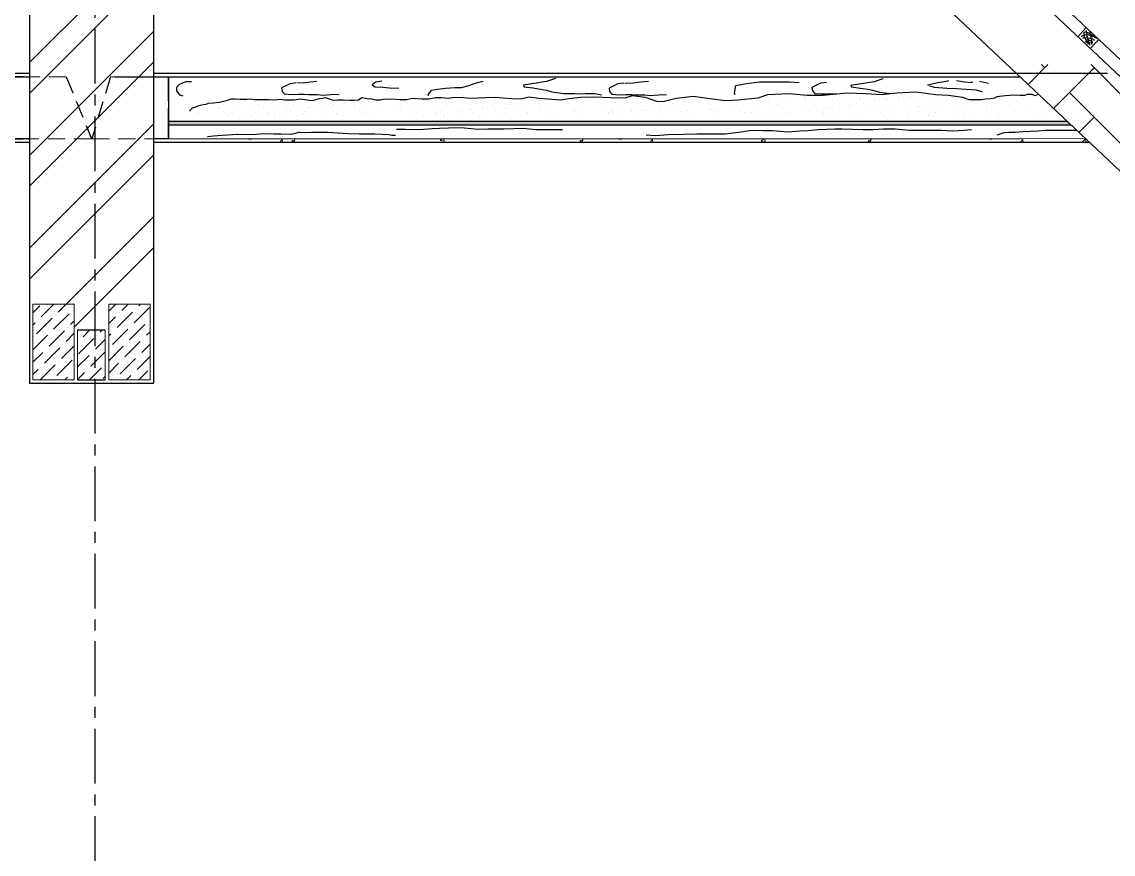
# Model space of a CAD drawing. Header units: millimetres. Extents: x 84778 to 227326, y -44398 to 146312.
# Drawn here: x 197027 to 203366, y -735 to 4098 of the extents above; entities that cross this region are included whole.
import ezdxf

# ---------------------------------------------------------------- set-up
doc = ezdxf.new("R2010")
doc.units = ezdxf.units.MM
doc.header["$LTSCALE"] = 10
for name, pattern in [('ACAD_ISO03W100', [30, 12, -18]), ('CENTER', [50.8, 31.75, -6.35, 6.35, -6.35]), ('DASHED', [19.05, 12.7, -6.35])]:
    doc.linetypes.add(name, pattern=pattern)
doc.layers.add('Осевая', color=7, linetype='CENTER')
doc.layers.add('Штриховка', color=7, linetype='DASHED')
for name, color, linetype, lineweight in [('основной', 7, 'Continuous', 30), ('пунктирная', 7, 'ACAD_ISO03W100', 20), ('Тонкая', 7, 'Continuous', 25)]:
    doc.layers.add(name, color=color, linetype=linetype, lineweight=lineweight)

msp = doc.modelspace()

# ---------------------------------------------------------------- hatches: boundary and pattern name
at = {"layer": 'Тонкая', "ltscale": 1000}
msp.add_hatch(color=256, dxfattribs=at).paths.add_polyline_path([(197878.4, 3498.6), (203120.3, 3498.6), (203099.2, 3518.6), (197878.4, 3518.6)])

# ---------------------------------------------------------------- linework, layer by layer
at = {"layer": 'Осевая'}
msp.add_line((197451.6, 13708.5), (197451.6, -15039.6), dxfattribs=at)
at = {"layer": 'основной', "linetype": 'Continuous', "ltscale": 1000}
for p, q in [((197071.6, 4298.6), (197071.6, 1998.6)), ((197791.6, 4298.6), (197791.6, 1998.6))]:
    msp.add_line(p, q, dxfattribs=at)
at = {"layer": 'основной', "ltscale": 50}
msp.add_line((197071.6, 1998.6), (197791.6, 1998.6), dxfattribs=at)
at = {"layer": 'пунктирная', "linetype": 'DASHED', "ltscale": 0.8}
for p, q in [((197285.4, 3778.6), (197035.4, 3778.6)), ((197431.4, 3418.6), (197035.4, 3418.6)), ((197434.1, 3418.6), (197791.6, 3419))]:
    msp.add_line(p, q, dxfattribs=at)
at = {"layer": 'пунктирная', "linetype": 'DASHED', "ltscale": 0.2}
msp.add_line((197541.6, 3779), (197791.6, 3779), dxfattribs=at)
at = {"layer": 'Тонкая', "lineweight": 30, "ltscale": 50}
msp.add_line((206211.6, 1231.2), (197451.6, 9498.6), dxfattribs=at)
at = {"layer": 'Тонкая', "ltscale": 50}
for p, q in [((205994.8, 1335.8), (197451.6, 9398.6)), ((205753.8, 1663.3), (197523.9, 9430.4)), ((204251.6, 2431), (200971.7, 5526.4)), ((203159.7, 4011.4), (203209.7, 4064.3)), ((203232.5, 3942.8), (203282.4, 3995.7)), ((189949.7, 3799.7), (197071.6, 3799.7)), ((197791.6, 3800), (203331.9, 3800)), ((197878.4, 3639), (197878.4, 3779)), ((197878.4, 3638.6), (197878.4, 3778.6)), ((197878.4, 3418.6), (197878.4, 3598.6)), ((190671.6, 3398.6), (197071.6, 3398.6)), ((190671.6, 3398.6), (197071.6, 3398.6)), ((190671.6, 3398.6), (197071.6, 3398.6)), ((197071.6, 3418.6), (192031, 3418.6)), ((197791.6, 3398.6), (203226.3, 3398.6)), ((197791.6, 3398.6), (203226.3, 3398.6)), ((197791.6, 3398.6), (202831.6, 3398.6)), ((197791.6, 3398.6), (202831.6, 3398.6)), ((197791.6, 3398.6), (203226.3, 3398.6)), ((197791.6, 3398.6), (202831.6, 3398.6)), ((197791.6, 3398.6), (202831.6, 3398.6)), ((197878.4, 3418.6), (202831.6, 3419.3))]:
    msp.add_line(p, q, dxfattribs=at)
at = {"layer": 'Тонкая', "ltscale": 1000}
for p, q in [((197071.6, 3861.1), (197509, 4298.6)), ((197071.6, 3681.5), (197688.7, 4298.6)), ((197071.6, 3322.3), (197791.6, 4042.3)), ((197071.6, 3142.7), (197791.6, 3862.7)), ((197071.6, 2783.5), (197791.6, 3503.5)), ((197071.6, 2603.9), (197791.6, 3323.9)), ((197285.1, 2458.3), (197791.6, 2964.7)), ((197331.4, 2324.9), (197791.6, 2785.1))]:
    msp.add_line(p, q, dxfattribs=at)
at = {"layer": 'Тонкая', "linetype": 'Continuous', "ltscale": 1000}
for p, q in [((202871.2, 3733.8), (202986.4, 3849)), ((202968.3, 3830.9), (202950.2, 3849)), ((203019, 3594.2), (203255.7, 3830.9)), ((203457.1, 3629.4), (203237.6, 3849)), ((189844.7, 3779), (197071.6, 3779)), ((197035.4, 3778.6), (196948.6, 3778.6)), ((197791.6, 3779), (197878.4, 3779)), ((197878.4, 3779), (197878.4, 3419)), ((197878.4, 3779), (199245, 3779)), ((197942.1, 3734.8), (197954.2, 3740.4)), ((197954.2, 3740.4), (197966.8, 3746)), ((197966.8, 3746), (197984.4, 3750.2)), ((197984.4, 3750.2), (198013.3, 3752)), ((198621.2, 3742.9), (198586.1, 3738.1)), ((198627.3, 3742.8), (198629.2, 3742.8)), ((198629.2, 3742.8), (198676.5, 3744.7)), ((198676.5, 3744.7), (198701.1, 3748.5)), ((198701.1, 3748.5), (198739.9, 3753.2)), ((199068.4, 3738.6), (199082.8, 3749.2)), ((199082.8, 3749.2), (199117.4, 3755.9)), ((199655.2, 3738.8), (199680.8, 3747.3)), ((199680.8, 3747.3), (199707.3, 3753)), ((200075.1, 3750.7), (199940.4, 3729.6)), ((200126.1, 3768), (200075.1, 3750.7)), ((200522.9, 3741.6), (200487.9, 3736.8)), ((200529.1, 3741.5), (200531, 3741.5)), ((200531, 3741.5), (200578.3, 3743.4)), ((200578.3, 3743.4), (200602.9, 3747.2)), ((200602.9, 3747.2), (200641.7, 3751.9)), ((200641.7, 3751.9), (200666.3, 3752.9)), ((201235.9, 3739.2), (201312.4, 3749.6)), ((201312.4, 3749.6), (201371.6, 3749.6)), ((201371.6, 3749.6), (201434.3, 3749.6)), ((201434.3, 3749.6), (201486.5, 3749.6)), ((201486.5, 3749.6), (201542.2, 3746.1)), ((201665.9, 3741.3), (201615.7, 3716.7)), ((201700.9, 3746), (201665.9, 3741.3)), ((201976.8, 3749.4), (201842.2, 3728.2)), ((202027.8, 3766.7), (201976.8, 3749.4)), ((202289.9, 3732.4), (202345.1, 3745.1)), ((202345.1, 3745.1), (202386, 3750.6)), ((202386, 3750.6), (202410.3, 3756.1)), ((202455.5, 3757.2), (202503, 3750.1)), ((202503, 3750.1), (202543.9, 3746.2)), ((202543.9, 3746.2), (202549, 3753.5)), ((202589.8, 3753.5), (202641.2, 3741.5)), ((197927.3, 3697.2), (197927.7, 3717.7)), ((197946.3, 3672.1), (197927.3, 3697.2)), ((197927.7, 3717.7), (197942.1, 3734.8)), ((198586.1, 3738.1), (198536, 3713.6)), ((198536, 3713.6), (198538.8, 3693.7)), ((198538.8, 3693.7), (198553, 3678.6)), ((198553, 3678.6), (198594.7, 3675.7)), ((198594.7, 3675.7), (198632.5, 3676.7)), ((198632.5, 3676.7), (198665.7, 3676.7)), ((198665.7, 3676.7), (198694.1, 3675.7)), ((198774.5, 3671), (198846, 3677.6)), ((198846, 3677.6), (198869.6, 3674.7)), ((199064.5, 3728), (199068.4, 3738.6)), ((199079.9, 3718.4), (199064.5, 3728)), ((199124.2, 3715.5), (199079.9, 3718.4)), ((199161.7, 3712.6), (199124.2, 3715.5)), ((199217.5, 3710.7), (199161.7, 3712.6)), ((199387.3, 3676.4), (199409.1, 3701)), ((199389.2, 3667.9), (199387.3, 3676.4)), ((199409.1, 3701), (199441.3, 3706.6)), ((199441.3, 3706.6), (199488.6, 3712.3)), ((199488.6, 3712.3), (199541.6, 3717)), ((199541.6, 3717), (199581.4, 3717)), ((199581.4, 3717), (199625.9, 3727.5)), ((199625.9, 3727.5), (199655.2, 3738.8)), ((199940.4, 3729.6), (199942.3, 3720.9)), ((199942.3, 3720.9), (199996.2, 3714.2)), ((199996.2, 3714.2), (200050.1, 3705.5)), ((200050.1, 3705.5), (200074.1, 3700.7)), ((200074.1, 3700.7), (200105.9, 3691.1)), ((200105.9, 3691.1), (200175.1, 3681.5)), ((200175.1, 3681.5), (200209.8, 3681.5)), ((200209.8, 3681.5), (200239.6, 3680.5)), ((200239.6, 3680.5), (200270.4, 3679.6)), ((200270.4, 3679.6), (200302.1, 3681.5)), ((200302.1, 3681.5), (200353.1, 3681.5)), ((200353.1, 3681.5), (200385.8, 3675.7)), ((200487.9, 3736.8), (200437.7, 3712.2)), ((200437.7, 3712.2), (200440.6, 3692.4)), ((200440.6, 3692.4), (200454.8, 3677.2)), ((200454.8, 3677.2), (200496.4, 3674.4)), ((201166.2, 3683.5), (201173.2, 3728.7)), ((201169.7, 3673.1), (201166.2, 3683.5)), ((201173.2, 3728.7), (201235.9, 3739.2)), ((201359.6, 3675.8), (201482, 3680.9)), ((201482, 3680.9), (201589, 3670.8)), ((201615.7, 3716.7), (201618.5, 3696.8)), ((201618.5, 3696.8), (201632.7, 3681.7)), ((201632.7, 3681.7), (201674.4, 3678.8)), ((201674.4, 3678.8), (201712.2, 3679.8)), ((201680.8, 3670.8), (201818.4, 3686)), ((201712.2, 3679.8), (201745.4, 3679.8)), ((201745.4, 3679.8), (201758.3, 3679.4)), ((201818.4, 3686), (201930.6, 3680.9)), ((201842.2, 3728.2), (201844.1, 3719.6)), ((201844.1, 3719.6), (201898, 3712.9)), ((201898, 3712.9), (201951.8, 3704.2)), ((201930.6, 3680.9), (202017.3, 3675.8)), ((201951.8, 3704.2), (201975.9, 3699.4)), ((201975.9, 3699.4), (202007.6, 3689.8)), ((202007.6, 3689.8), (202067.7, 3681.5)), ((202017.3, 3675.8), (202109, 3686)), ((202109, 3686), (202221.2, 3691.1)), ((202221.2, 3691.1), (202333.3, 3675.8)), ((202296, 3728), (202289.9, 3732.4)), ((202298.2, 3726.4), (202328.4, 3718.8)), ((202328.4, 3718.8), (202399.4, 3712.8)), ((202399.4, 3712.8), (202455.3, 3709.8)), ((202455.3, 3709.8), (202512.7, 3706.7)), ((202512.7, 3706.7), (202568.6, 3702.2)), ((202568.6, 3702.2), (202604.9, 3693.1)), ((202852.7, 3671.4), (202868.8, 3677.4)), ((202868.8, 3677.4), (202891.5, 3677.4)), ((202891.5, 3677.4), (202912.4, 3669.6)), ((202912.4, 3669.6), (202931.2, 3677.1)), ((203457.1, 3342.1), (203112, 3687.2)), ((197878.4, 3638.6), (197878.4, 3645.7)), ((197964, 3665.6), (197946.3, 3672.1)), ((198063.6, 3612.9), (198079.4, 3617.1)), ((198079.4, 3617.1), (198097.4, 3619.3)), ((198097.4, 3619.3), (198111.2, 3624.6)), ((198111.2, 3624.6), (198139.8, 3627.7)), ((198139.8, 3627.7), (198173.7, 3632)), ((198173.7, 3632), (198201.3, 3637.3)), ((198196.1, 3618.5), (198196.1, 3618.5)), ((198201.3, 3637.3), (198227.7, 3644.7)), ((198227, 3643.4), (198227, 3643.4)), ((198227.7, 3644.7), (198242.6, 3650)), ((198242.6, 3650), (198265.9, 3650)), ((198255.3, 3643.1), (198255.3, 3643.1)), ((198265.9, 3650), (198295.5, 3647.8)), ((198295.5, 3647.8), (198334.7, 3647.8)), ((198334.7, 3647.8), (198355.9, 3650)), ((198355.9, 3650), (198376, 3646.8)), ((198359.9, 3645.1), (198359.9, 3645.1)), ((198376, 3646.8), (198406.7, 3645.7)), ((198399.4, 3616.8), (198399.4, 3616.8)), ((198406.7, 3645.7), (198437.5, 3646.8)), ((198413.5, 3643.4), (198413.5, 3643.4)), ((198437.5, 3646.8), (198460.8, 3646.8)), ((198460.8, 3646.8), (198489.4, 3644.7)), ((198489.4, 3644.7), (198509.5, 3646.8)), ((198489.9, 3644.5), (198489.9, 3644.5)), ((198509.5, 3646.8), (198524.3, 3647.8)), ((198524.3, 3647.8), (198555, 3644.7)), ((198555, 3644.7), (198606, 3644.3)), ((198571.7, 3643.7), (198571.7, 3643.7)), ((198606, 3644.3), (198645.1, 3649.8)), ((198645.1, 3649.8), (198682.4, 3644.3)), ((198682.4, 3644.3), (198715.9, 3640.5)), ((198694.1, 3675.7), (198728.1, 3674.8)), ((198715.9, 3640.5), (198756.7, 3651.7)), ((198728.1, 3674.8), (198743.3, 3674.8)), ((198729.9, 3644), (198729.9, 3644)), ((198743.3, 3674.8), (198774.5, 3671)), ((198756.7, 3651.7), (198772.7, 3654.7)), ((198760.1, 3651.1), (198760.1, 3651.1)), ((198772.7, 3654.7), (198788.7, 3657.7)), ((198788.7, 3657.7), (198835.1, 3642.4)), ((198835.1, 3642.4), (198863.1, 3644.3)), ((198835.7, 3615.6), (198835.7, 3615.6)), ((198862.2, 3619.1), (198862.2, 3619.1)), ((198863.1, 3644.3), (198892.9, 3644.3)), ((198892.9, 3644.3), (198932, 3642.4)), ((198903.5, 3624.5), (198903.5, 3624.5)), ((198932, 3642.4), (198958.1, 3642.4)), ((198958.1, 3642.4), (198982.3, 3644.3)), ((198972.5, 3633.6), (198972.5, 3633.6)), ((198982.3, 3644.3), (199002.8, 3657.3)), ((198998.9, 3637.1), (198998.9, 3637.1)), ((199002.8, 3657.3), (199032.8, 3651.5)), ((199032.8, 3651.5), (199058.7, 3649.8)), ((199040.2, 3642.5), (199040.2, 3642.5)), ((199046.3, 3644.6), (199046.3, 3644.6)), ((199058.7, 3649.8), (199084.8, 3644.3)), ((199084.8, 3644.3), (199110.9, 3644.3)), ((199110.9, 3644.3), (199126.3, 3648)), ((199110.9, 3644.3), (199110.9, 3644.3)), ((199126.3, 3648), (199174.8, 3649.8)), ((199174.8, 3649.8), (199223.2, 3646.1)), ((199204.4, 3644.9), (199204.4, 3644.9)), ((199223.2, 3646.1), (199260.5, 3646.1)), ((199260.5, 3646.1), (199295.9, 3653.6)), ((199295.9, 3653.6), (199351.8, 3649.8)), ((199351.8, 3649.8), (199392.7, 3649.8)), ((199362.6, 3645.2), (199362.6, 3645.2)), ((199371.2, 3648.9), (199371.2, 3648.9)), ((199380.6, 3640.3), (199380.6, 3640.3)), ((199392.7, 3649.8), (199428.1, 3659.1)), ((199428.1, 3659.1), (199463.5, 3659.1)), ((199463.5, 3659.1), (199504.5, 3653.6)), ((199504.5, 3653.6), (199538.1, 3661)), ((199520.8, 3645.4), (199520.8, 3645.4)), ((199538.1, 3661), (199592.1, 3659.1)), ((199577.5, 3644.4), (199577.5, 3644.4)), ((199592.1, 3659.1), (199634.9, 3653.6)), ((199629, 3615.5), (199629, 3615.5)), ((199634.9, 3653.6), (199719.4, 3657.3)), ((199679, 3645.7), (199679, 3645.7)), ((199719.4, 3657.3), (199775.3, 3661.1)), ((199762, 3617.2), (199762, 3617.2)), ((199775.3, 3661.1), (199823.7, 3655.5)), ((199780.7, 3642.6), (199780.7, 3642.6)), ((199790.1, 3634.1), (199790.1, 3634.1)), ((199823.7, 3655.5), (199870.3, 3651.7)), ((199837.2, 3646), (199837.2, 3646)), ((199839.8, 3616.2), (199839.8, 3616.2)), ((199866.2, 3619.7), (199866.2, 3619.7)), ((199870.3, 3651.7), (199922.5, 3649.9)), ((199891.9, 3616.6), (199891.9, 3616.6)), ((199907.5, 3625.2), (199907.5, 3625.2)), ((199922.5, 3649.9), (199972.8, 3662.9)), ((199972.8, 3662.9), (200030.5, 3653.6)), ((199976.5, 3634.2), (199976.5, 3634.2)), ((199987, 3638.2), (199987, 3638.2)), ((199995.4, 3646.3), (199995.4, 3646.3)), ((200003, 3637.7), (200003, 3637.7)), ((200029.1, 3621.5), (200029.1, 3621.5)), ((200030.5, 3653.6), (200082.7, 3649.9)), ((200044.3, 3643.2), (200044.3, 3643.2)), ((200082.7, 3649.9), (200153.5, 3644.3)), ((200153.5, 3644.3), (200218.7, 3653.6)), ((200162.1, 3623.2), (200162.1, 3623.2)), ((200190.3, 3636.4), (200190.3, 3636.4)), ((200199.6, 3627.8), (200199.6, 3627.8)), ((200218.7, 3653.6), (200272.7, 3661.1)), ((200272.7, 3661.1), (200340.5, 3663)), ((200292.1, 3622.6), (200292.1, 3622.6)), ((200311.8, 3646.9), (200311.8, 3646.9)), ((200340.5, 3663), (200400.1, 3661.1)), ((200385.8, 3675.7), (200393.5, 3672.9)), ((200396.5, 3631.9), (200396.5, 3631.9)), ((200400.1, 3661.1), (200446.7, 3657.4)), ((200429.3, 3627.5), (200429.3, 3627.5)), ((200446.7, 3657.4), (200530.5, 3655.5)), ((200470, 3647.2), (200470, 3647.2)), ((200496.4, 3674.4), (200534.3, 3675.3)), ((200530.5, 3655.5), (200573.3, 3670.4)), ((200534.3, 3675.3), (200567.4, 3675.3)), ((200562.2, 3629.2), (200562.2, 3629.2)), ((200567.4, 3675.3), (200595.8, 3674.4)), ((200573.3, 3670.4), (200647.9, 3661.1)), ((200595.8, 3674.4), (200629.9, 3673.5)), ((200599.8, 3630.2), (200599.8, 3630.2)), ((200609.2, 3621.6), (200609.2, 3621.6)), ((200628.2, 3647.5), (200628.2, 3647.5)), ((200629.9, 3673.5), (200645.1, 3673.5)), ((200645.1, 3673.5), (200676.3, 3669.7)), ((200647.9, 3661.1), (200718.6, 3635)), ((200676.3, 3669.7), (200747.7, 3676.3)), ((200692.2, 3628.6), (200692.2, 3628.6)), ((200718.6, 3635), (200759.6, 3636.9)), ((200747.7, 3676.3), (200771.4, 3673.4)), ((200759.6, 3636.9), (200826.7, 3653.7)), ((200806.1, 3625.7), (200806.1, 3625.7)), ((200826.7, 3653.7), (200877, 3659.2)), ((200829.4, 3633.5), (200829.4, 3633.5)), ((200843.8, 3616.9), (200843.8, 3616.9)), ((200870.2, 3620.4), (200870.2, 3620.4)), ((200877, 3659.2), (200926.3, 3665.7)), ((200911.5, 3625.8), (200911.5, 3625.8)), ((200926.3, 3665.7), (201038.4, 3650.4)), ((200944.6, 3648), (200944.6, 3648)), ((200962.4, 3635.2), (200962.4, 3635.2)), ((200980.5, 3634.9), (200980.5, 3634.9)), ((201007, 3638.4), (201007, 3638.4)), ((201009.4, 3623.9), (201009.4, 3623.9)), ((201018.7, 3615.3), (201018.7, 3615.3)), ((201038.4, 3650.4), (201114.9, 3640.2)), ((201048.3, 3643.8), (201048.3, 3643.8)), ((201092.3, 3634.6), (201092.3, 3634.6)), ((201114.9, 3640.2), (201186.3, 3645.3)), ((201186.3, 3645.3), (201303.5, 3655.5)), ((201215.6, 3619.4), (201215.6, 3619.4)), ((201229.5, 3639.6), (201229.5, 3639.6)), ((201261, 3648.6), (201261, 3648.6)), ((201303.5, 3655.5), (201359.6, 3675.8)), ((201362.5, 3641.3), (201362.5, 3641.3)), ((201368.3, 3664), (201368.3, 3664)), ((201418.9, 3617.7), (201418.9, 3617.7)), ((201419.2, 3648.9), (201419.2, 3648.9)), ((201492.5, 3640.6), (201492.5, 3640.6)), ((201571.6, 3662.3), (201571.6, 3662.3)), ((201577.4, 3649.2), (201577.4, 3649.2)), ((201581, 3653.7), (201581, 3653.7)), ((201589, 3670.8), (201680.8, 3670.8)), ((201625.2, 3613.2), (201625.2, 3613.2)), ((201629.7, 3645.6), (201629.7, 3645.6)), ((201735.6, 3649.5), (201735.6, 3649.5)), ((201762.6, 3647.3), (201762.6, 3647.3)), ((201777.9, 3657.8), (201777.9, 3657.8)), ((201847.8, 3617.5), (201847.8, 3617.5)), ((201874.3, 3621), (201874.3, 3621)), ((201892.6, 3646.7), (201892.6, 3646.7)), ((201893.8, 3649.8), (201893.8, 3649.8)), ((201915.6, 3626.5), (201915.6, 3626.5)), ((201981.2, 3656), (201981.2, 3656)), ((201984.6, 3635.5), (201984.6, 3635.5)), ((201990.5, 3647.5), (201990.5, 3647.5)), ((202011, 3639), (202011, 3639)), ((202029.8, 3651.6), (202029.8, 3651.6)), ((202052, 3650), (202052, 3650)), ((202052.3, 3644.5), (202052.3, 3644.5)), ((202121.3, 3653.6), (202121.3, 3653.6)), ((202147.8, 3657), (202147.8, 3657)), ((202162.8, 3653.3), (202162.8, 3653.3)), ((202187.4, 3651.5), (202187.4, 3651.5)), ((202189.1, 3662.5), (202189.1, 3662.5)), ((202210.2, 3650.3), (202210.2, 3650.3)), ((202258.1, 3671.6), (202258.1, 3671.6)), ((202284.5, 3675), (202284.5, 3675)), ((202292.7, 3652.7), (202292.7, 3652.7)), ((202333.3, 3675.8), (202409.8, 3670.8)), ((202368.4, 3650.6), (202368.4, 3650.6)), ((202390.7, 3649.8), (202390.7, 3649.8)), ((202400.1, 3641.2), (202400.1, 3641.2)), ((202409.8, 3670.8), (202491.4, 3660.6)), ((202429.9, 3657.6), (202429.9, 3657.6)), ((202491.4, 3660.6), (202500.2, 3656.7)), ((202500.2, 3656.7), (202516.3, 3649.6)), ((202516.3, 3649.6), (202531, 3647.5)), ((202531, 3647.5), (202559.7, 3645.7)), ((202559.7, 3645.7), (202580, 3646.3)), ((202580, 3646.3), (202600.9, 3645.7)), ((202597, 3645.3), (202597, 3645.3)), ((202600.9, 3645.7), (202626, 3650.5)), ((202626, 3650.5), (202652.9, 3652.9)), ((202652.9, 3652.9), (202678.6, 3657.1)), ((202678.6, 3657.1), (202691.1, 3664.2)), ((202684.8, 3651.2), (202684.8, 3651.2)), ((202691.1, 3664.2), (202706.1, 3665.4)), ((202692.8, 3658.7), (202692.8, 3658.7)), ((202706.1, 3665.4), (202722.2, 3667.2)), ((202722.2, 3667.2), (202739.6, 3669.2)), ((202739.6, 3669.2), (202787, 3674.4)), ((202764.6, 3613.4), (202764.6, 3613.4)), ((202787, 3674.4), (202824, 3671.4)), ((202800.3, 3643.6), (202800.3, 3643.6)), ((202809.6, 3635), (202809.6, 3635)), ((202824, 3671.4), (202852.7, 3671.4)), ((202830.1, 3663.6), (202830.1, 3663.6)), ((202843, 3651.5), (202843, 3651.5)), ((197878.4, 3538.6), (197878.4, 3598.6)), ((198001.6, 3578.6), (198018.4, 3598.6)), ((198018.4, 3598.6), (198037.1, 3604.4)), ((198037.1, 3604.4), (198050.8, 3609.7)), ((198039.5, 3578.4), (198039.5, 3578.4)), ((198043.4, 3573.9), (198043.4, 3573.9)), ((198050.8, 3609.7), (198063.6, 3612.9)), ((198061, 3564.8), (198061, 3564.8)), ((198161.5, 3593.1), (198161.5, 3593.1)), ((198197.7, 3578.7), (198197.7, 3578.7)), ((198219.2, 3565.1), (198219.2, 3565.1)), ((198246.7, 3572.2), (198246.7, 3572.2)), ((198256, 3563.6), (198256, 3563.6)), ((198291.4, 3592.5), (198291.4, 3592.5)), ((198355.9, 3579), (198355.9, 3579)), ((198356.5, 3552.5), (198356.5, 3552.5)), ((198377.4, 3565.4), (198377.4, 3565.4)), ((198408.8, 3608.2), (198408.8, 3608.2)), ((198425.5, 3561.6), (198425.5, 3561.6)), ((198428.6, 3597.4), (198428.6, 3597.4)), ((198452, 3565.1), (198452, 3565.1)), ((198452.9, 3567.7), (198452.9, 3567.7)), ((198493.3, 3570.5), (198493.3, 3570.5)), ((198514.1, 3579.3), (198514.1, 3579.3)), ((198535.6, 3565.6), (198535.6, 3565.6)), ((198561.6, 3599.1), (198561.6, 3599.1)), ((198562.3, 3579.6), (198562.3, 3579.6)), ((198588.7, 3583.1), (198588.7, 3583.1)), ((198605.7, 3612.3), (198605.7, 3612.3)), ((198630, 3588.5), (198630, 3588.5)), ((198630.3, 3551.5), (198630.3, 3551.5)), ((198656.2, 3565.9), (198656.2, 3565.9)), ((198665.6, 3557.4), (198665.6, 3557.4)), ((198672.3, 3579.6), (198672.3, 3579.6)), ((198691.5, 3598.5), (198691.5, 3598.5)), ((198693.8, 3565.9), (198693.8, 3565.9)), ((198699, 3597.6), (198699, 3597.6)), ((198725.4, 3601.1), (198725.4, 3601.1)), ((198763.3, 3553.2), (198763.3, 3553.2)), ((198766.7, 3606.5), (198766.7, 3606.5)), ((198808.9, 3610.5), (198808.9, 3610.5)), ((198818.3, 3602), (198818.3, 3602)), ((198828.8, 3603.5), (198828.8, 3603.5)), ((198830.5, 3579.9), (198830.5, 3579.9)), ((198852, 3566.2), (198852, 3566.2)), ((198862.5, 3561.5), (198862.5, 3561.5)), ((198893.2, 3552.6), (198893.2, 3552.6)), ((198961.7, 3605.2), (198961.7, 3605.2)), ((198988.7, 3580.2), (198988.7, 3580.2)), ((199010.2, 3566.5), (199010.2, 3566.5)), ((199015.2, 3606), (199015.2, 3606)), ((199030.4, 3557.5), (199030.4, 3557.5)), ((199065.8, 3559.7), (199065.8, 3559.7)), ((199075.1, 3551.1), (199075.1, 3551.1)), ((199091.7, 3604.5), (199091.7, 3604.5)), ((199218.5, 3604.3), (199218.5, 3604.3)), ((199227.8, 3595.7), (199227.8, 3595.7)), ((199228.9, 3609.5), (199228.9, 3609.5)), ((199272, 3555.2), (199272, 3555.2)), ((199293.3, 3558.6), (199293.3, 3558.6)), ((199305.1, 3580.7), (199305.1, 3580.7)), ((199326.6, 3567.1), (199326.6, 3567.1)), ((199360.5, 3553.1), (199360.5, 3553.1)), ((199361.9, 3611.2), (199361.9, 3611.2)), ((199424.7, 3599.8), (199424.7, 3599.8)), ((199429.5, 3562.2), (199429.5, 3562.2)), ((199430.5, 3563.5), (199430.5, 3563.5)), ((199456, 3565.7), (199456, 3565.7)), ((199463.3, 3581), (199463.3, 3581)), ((199475.3, 3553.5), (199475.3, 3553.5)), ((199484.8, 3567.4), (199484.8, 3567.4)), ((199491.8, 3610.6), (199491.8, 3610.6)), ((199497.3, 3571.1), (199497.3, 3571.1)), ((199563.5, 3565.2), (199563.5, 3565.2)), ((199566.3, 3580.2), (199566.3, 3580.2)), ((199592.7, 3583.7), (199592.7, 3583.7)), ((199621.5, 3581.3), (199621.5, 3581.3)), ((199628, 3598.1), (199628, 3598.1)), ((199634, 3589.2), (199634, 3589.2)), ((199637.4, 3589.5), (199637.4, 3589.5)), ((199643, 3567.7), (199643, 3567.7)), ((199693.5, 3564.6), (199693.5, 3564.6)), ((199703, 3598.2), (199703, 3598.2)), ((199729.5, 3601.7), (199729.5, 3601.7)), ((199770.8, 3607.2), (199770.8, 3607.2)), ((199779.7, 3581.6), (199779.7, 3581.6)), ((199801.2, 3567.9), (199801.2, 3567.9)), ((199830.7, 3569.6), (199830.7, 3569.6)), ((199834.3, 3593.6), (199834.3, 3593.6)), ((199937.9, 3581.9), (199937.9, 3581.9)), ((199959.3, 3568.2), (199959.3, 3568.2)), ((199963.7, 3571.3), (199963.7, 3571.3)), ((200037.6, 3591.8), (200037.6, 3591.8)), ((200046.9, 3583.2), (200046.9, 3583.2)), ((200093.6, 3570.6), (200093.6, 3570.6)), ((200096.1, 3582.2), (200096.1, 3582.2)), ((200117.5, 3568.5), (200117.5, 3568.5)), ((200230.8, 3575.6), (200230.8, 3575.6)), ((200243.8, 3587.3), (200243.8, 3587.3)), ((200254.3, 3582.5), (200254.3, 3582.5)), ((200275.7, 3568.8), (200275.7, 3568.8)), ((200412.5, 3582.7), (200412.5, 3582.7)), ((200433.6, 3562.9), (200433.6, 3562.9)), ((200433.9, 3569.1), (200433.9, 3569.1)), ((200447.1, 3585.6), (200447.1, 3585.6)), ((200456.5, 3577), (200456.5, 3577)), ((200460, 3566.4), (200460, 3566.4)), ((200493.7, 3576.7), (200493.7, 3576.7)), ((200501.3, 3571.8), (200501.3, 3571.8)), ((200570.3, 3580.9), (200570.3, 3580.9)), ((200570.7, 3583), (200570.7, 3583)), ((200592.1, 3569.4), (200592.1, 3569.4)), ((200596.8, 3584.4), (200596.8, 3584.4)), ((200630.9, 3581.6), (200630.9, 3581.6)), ((200638.1, 3589.8), (200638.1, 3589.8)), ((200653.4, 3581.1), (200653.4, 3581.1)), ((200707.1, 3598.9), (200707.1, 3598.9)), ((200728.9, 3583.3), (200728.9, 3583.3)), ((200733.5, 3602.4), (200733.5, 3602.4)), ((200750.3, 3569.7), (200750.3, 3569.7)), ((200763.9, 3583.3), (200763.9, 3583.3)), ((200774.8, 3607.8), (200774.8, 3607.8)), ((200856.7, 3579.3), (200856.7, 3579.3)), ((200866, 3570.8), (200866, 3570.8)), ((200887.1, 3583.6), (200887.1, 3583.6)), ((200893.9, 3582.7), (200893.9, 3582.7)), ((200908.5, 3570), (200908.5, 3570)), ((201031.1, 3587.6), (201031.1, 3587.6)), ((201045.3, 3583.9), (201045.3, 3583.9)), ((201062.9, 3574.9), (201062.9, 3574.9)), ((201066.7, 3570.2), (201066.7, 3570.2)), ((201164, 3589.3), (201164, 3589.3)), ((201203.5, 3584.2), (201203.5, 3584.2)), ((201224.9, 3570.5), (201224.9, 3570.5)), ((201266.2, 3573.1), (201266.2, 3573.1)), ((201275.6, 3564.5), (201275.6, 3564.5)), ((201294, 3588.7), (201294, 3588.7)), ((201361.7, 3584.5), (201361.7, 3584.5)), ((201368.6, 3554.5), (201368.6, 3554.5)), ((201383.1, 3570.8), (201383.1, 3570.8)), ((201428.3, 3609.1), (201428.3, 3609.1)), ((201431.2, 3593.6), (201431.2, 3593.6)), ((201437.6, 3563.5), (201437.6, 3563.5)), ((201464, 3567), (201464, 3567)), ((201472.5, 3568.6), (201472.5, 3568.6)), ((201564.2, 3595.3), (201564.2, 3595.3)), ((201600.8, 3585), (201600.8, 3585)), ((201642.1, 3590.5), (201642.1, 3590.5)), ((201675.7, 3566.9), (201675.7, 3566.9)), ((201678.1, 3585), (201678.1, 3585)), ((201685.1, 3558.3), (201685.1, 3558.3)), ((201694.1, 3594.7), (201694.1, 3594.7)), ((201699.5, 3571.4), (201699.5, 3571.4)), ((201711.1, 3599.5), (201711.1, 3599.5)), ((201737.5, 3603), (201737.5, 3603)), ((201778.8, 3608.5), (201778.8, 3608.5)), ((201828.5, 3611.5), (201828.5, 3611.5)), ((201831.3, 3599.6), (201831.3, 3599.6)), ((201836.3, 3585.3), (201836.3, 3585.3)), ((201837.8, 3602.9), (201837.8, 3602.9)), ((201857.7, 3571.7), (201857.7, 3571.7)), ((201882, 3562.4), (201882, 3562.4)), ((201964.3, 3601.3), (201964.3, 3601.3)), ((201994.5, 3585.6), (201994.5, 3585.6)), ((202015.9, 3572), (202015.9, 3572)), ((202033, 3553.7), (202033, 3553.7)), ((202034.7, 3607), (202034.7, 3607)), ((202085.3, 3560.6), (202085.3, 3560.6)), ((202094.3, 3600.7), (202094.3, 3600.7)), ((202094.6, 3552.1), (202094.6, 3552.1)), ((202152.7, 3585.9), (202152.7, 3585.9)), ((202166, 3555.4), (202166, 3555.4)), ((202174.1, 3572.3), (202174.1, 3572.3)), ((202231.5, 3605.7), (202231.5, 3605.7)), ((202238, 3605.2), (202238, 3605.2)), ((202247.4, 3596.6), (202247.4, 3596.6)), ((202291.6, 3556.1), (202291.6, 3556.1)), ((202295.9, 3554.8), (202295.9, 3554.8)), ((202310.9, 3586.2), (202310.9, 3586.2)), ((202332.3, 3572.5), (202332.3, 3572.5)), ((202364.4, 3607.4), (202364.4, 3607.4)), ((202433.1, 3559.7), (202433.1, 3559.7)), ((202444.3, 3600.7), (202444.3, 3600.7)), ((202469.1, 3586.5), (202469.1, 3586.5)), ((202490.5, 3572.8), (202490.5, 3572.8)), ((202494.4, 3606.7), (202494.4, 3606.7)), ((202494.8, 3554.4), (202494.8, 3554.4)), ((202566.1, 3561.4), (202566.1, 3561.4)), ((202627.3, 3586.8), (202627.3, 3586.8)), ((202631.6, 3611.7), (202631.6, 3611.7)), ((202647.5, 3599), (202647.5, 3599)), ((202648.7, 3573.1), (202648.7, 3573.1)), ((202656.9, 3590.4), (202656.9, 3590.4)), ((202696, 3560.8), (202696, 3560.8)), ((202701.1, 3549.9), (202701.1, 3549.9)), ((202785.5, 3587), (202785.5, 3587)), ((202853.8, 3594.5), (202853.8, 3594.5)), ((202943.7, 3587.3), (202943.7, 3587.3)), ((202965.1, 3573.7), (202965.1, 3573.7)), ((198230.2, 3545.5), (198230.2, 3545.5)), ((198288.8, 3543.6), (198288.8, 3543.6)), ((198315.2, 3547.1), (198315.2, 3547.1)), ((198363.1, 3547.2), (198363.1, 3547.2)), ((198493.1, 3546.6), (198493.1, 3546.6)), ((199681.6, 3549), (199681.6, 3549)), ((201300.9, 3545.5), (201300.9, 3545.5)), ((201327.3, 3549), (201327.3, 3549)), ((201765.8, 3549.4), (201765.8, 3549.4)), ((201895.8, 3548.8), (201895.8, 3548.8)), ((202904.4, 3548.2), (202904.4, 3548.2)), ((203166.9, 3454.7), (203255.7, 3543.5)), ((198106.1, 3432.5), (198139.9, 3435)), ((198139.9, 3435), (198189.9, 3438.8)), ((198189.9, 3438.8), (198281.3, 3445)), ((198281.3, 3445), (198367.6, 3443.8)), ((198367.6, 3443.8), (198428.9, 3450)), ((198428.9, 3450), (198488.9, 3446.3)), ((198488.9, 3446.3), (198532.7, 3446.3)), ((198532.7, 3446.3), (198595.2, 3445)), ((198595.2, 3445), (198635.3, 3457.5)), ((198635.3, 3457.5), (198669, 3455)), ((198669, 3455), (198710.3, 3456.3)), ((198710.3, 3456.3), (198804.5, 3457.5)), ((198804.5, 3457.5), (198864.5, 3453.8)), ((198864.5, 3453.8), (198922.1, 3450)), ((198922.1, 3450), (198985.9, 3446.3)), ((198985.9, 3446.3), (199024.6, 3447.5)), ((199024.6, 3447.5), (199077.2, 3446.3)), ((199077.2, 3446.3), (199121, 3445)), ((199121, 3445), (199159.7, 3443.8)), ((199159.7, 3443.8), (199176, 3440)), ((199176, 3440), (199197.3, 3438.8)), ((199203.3, 3474.4), (199254.4, 3474.4)), ((199254.4, 3474.4), (199316.1, 3472.6)), ((199316.1, 3472.6), (199360.2, 3474.4)), ((199360.2, 3474.4), (199411.4, 3477.9)), ((199411.4, 3477.9), (199452, 3479.6)), ((199452, 3479.6), (199504.9, 3481.4)), ((199504.9, 3481.4), (199557.8, 3483.2)), ((199557.8, 3483.2), (199596.6, 3481.4)), ((199596.6, 3481.4), (199677.7, 3474.4)), ((199677.7, 3474.4), (199734.1, 3476.1)), ((199734.1, 3476.1), (199781.8, 3476.1)), ((199781.8, 3476.1), (199825.9, 3476.1)), ((199825.9, 3476.1), (199941.2, 3479.6)), ((199941.2, 3479.6), (200011.7, 3472.6)), ((200011.7, 3472.6), (200096.4, 3472.6)), ((200096.4, 3472.6), (200166.9, 3472.6)), ((200652.9, 3440.6), (200708.4, 3438.4)), ((200708.4, 3438.4), (200781.6, 3442.9)), ((200781.6, 3442.9), (200872.5, 3445.1)), ((200872.5, 3445.1), (200947.9, 3447.3)), ((200947.9, 3447.3), (201112.7, 3447.3)), ((201112.7, 3447.3), (201205.9, 3458.4)), ((201205.9, 3458.4), (201263.5, 3469.5)), ((201263.5, 3469.5), (201334.5, 3467.3)), ((201334.5, 3467.3), (201387.7, 3467.3)), ((201387.7, 3467.3), (201478.7, 3458.4)), ((201478.7, 3458.4), (201547.4, 3465)), ((201547.4, 3465), (201591.8, 3467.3)), ((201591.8, 3467.3), (201653.9, 3471.7)), ((201653.9, 3471.7), (201702.6, 3473.9)), ((201702.6, 3473.9), (201749.2, 3476.1)), ((201749.2, 3476.1), (201789.1, 3476.1)), ((201789.1, 3476.1), (201913.8, 3472.9)), ((201913.8, 3472.9), (201970.2, 3472.9)), ((201970.2, 3472.9), (202030.9, 3477.2)), ((202030.9, 3477.2), (202100.4, 3477.2)), ((202100.4, 3477.2), (202182.8, 3468.5)), ((202182.8, 3468.5), (202247.9, 3468.5)), ((202247.9, 3468.5), (202295.6, 3468.5)), ((202295.6, 3468.5), (202369.4, 3468.5)), ((202369.4, 3468.5), (202434.5, 3464.2)), ((202434.5, 3464.2), (202499.5, 3468.5)), ((202499.5, 3468.5), (202542.9, 3472.9)), ((202731.4, 3452.2), (202690.5, 3439.4)), ((202758.8, 3455.6), (202731.4, 3452.2)), ((202796.4, 3455.6), (202758.8, 3455.6)), ((202840.9, 3459), (202796.4, 3455.6)), ((202929.9, 3462.5), (202840.9, 3459)), ((202971, 3465.9), (202929.9, 3462.5)), ((203155, 3465.9), (202971, 3465.9)), ((196948.6, 3418.6), (197035.4, 3418.6)), ((197049.6, 3406.3), (197049.6, 3406.3)), ((197061.2, 3418.6), (197071.6, 3417)), ((197878.4, 3419), (197791.6, 3419)), ((197351.4, 2308.4), (197511.8, 2308.4)), ((197351.4, 2018.6), (197511.8, 2018.6))]:
    msp.add_line(p, q, dxfattribs=at)
at = {"layer": 'Тонкая', "linetype": 'DASHED', "ltscale": 0.8}
for p, q in [((197285.4, 3778.6), (197431.4, 3418.6)), ((197541.6, 3779), (197434.1, 3418.6))]:
    msp.add_line(p, q, dxfattribs=at)
at = {"layer": 'Тонкая', "linetype": 'Continuous', "ltscale": 0.8}
msp.add_line((197567.1, 3779), (202823.3, 3779), dxfattribs=at)
at = {"layer": 'Тонкая', "linetype": 'Continuous', "lineweight": 0, "ltscale": 1000}
for p, q in [((189351.6, 3418.6), (197071.6, 3418.6)), ((197071.6, 3398.6), (189351.6, 3398.6)), ((197071.6, 3418.6), (197071.6, 3398.6)), ((197791.6, 3418.6), (203204.3, 3419.4)), ((197791.6, 3398.6), (197791.6, 3418.6)), ((203226.3, 3398.6), (197791.6, 3398.6)), ((197942.2, 3412.2), (197942.2, 3412.2)), ((198199.4, 3400.7), (198199.4, 3400.7)), ((198241.5, 3418.7), (198242.6, 3417.9)), ((198242.5, 3418), (198242.7, 3418.7)), ((198320.4, 3411.7), (198320.4, 3411.7)), ((198344.3, 3417.1), (198359.5, 3415.8)), ((198344.8, 3417.1), (198346.2, 3418.7)), ((198359, 3414.8), (198358.3, 3418.7)), ((198483.6, 3399.6), (198483.6, 3399.6)), ((198526.5, 3401.2), (198541.6, 3399.8)), ((198527, 3401.1), (198539.2, 3415.7)), ((198541.2, 3398.8), (198538.3, 3414.8)), ((198594.9, 3406.1), (198606.1, 3398.6)), ((198595.3, 3406), (198613, 3412.8)), ((198607.9, 3398.6), (198612.7, 3413)), ((198720.5, 3398.6), (198721.4, 3399.8)), ((198720.5, 3398.6), (198720.5, 3398.8)), ((198933.3, 3406), (198933.3, 3406)), ((198966.7, 3414.5), (198966.7, 3414.5)), ((198996.9, 3414.4), (198996.9, 3414.4)), ((199198.8, 3418), (199198.8, 3418)), ((199334.4, 3412.3), (199334.4, 3412.3)), ((199361.9, 3400.6), (199361.9, 3400.6)), ((199457.6, 3408.6), (199467.5, 3418.8)), ((199457.6, 3408.4), (199480.2, 3404.8)), ((199470, 3406.6), (199470, 3406.6)), ((199480.2, 3405.1), (199478.6, 3418.8)), ((199486.1, 3402.2), (199486.1, 3402.2)), ((199605.5, 3400.8), (199605.5, 3400.8)), ((199666.7, 3411.1), (199666.7, 3411.1)), ((199915.5, 3418.9), (199916.1, 3418.5)), ((199916, 3418.6), (199916.2, 3418.9)), ((200132.4, 3404.9), (200132.4, 3404.9)), ((200268.5, 3406.7), (200280.4, 3398.6)), ((200268.8, 3406.5), (200286.6, 3413.3)), ((200281.2, 3398.6), (200286.2, 3413.6)), ((200400.7, 3416.4), (200400.7, 3416.4)), ((200408.5, 3408.5), (200408.5, 3408.5)), ((200495.2, 3416.9), (200510.4, 3415.6)), ((200495.8, 3416.8), (200497.6, 3419)), ((200510, 3414.6), (200509.2, 3419)), ((200677.4, 3401), (200692.6, 3399.6)), ((200678, 3400.9), (200690.2, 3415.5)), ((200692.2, 3398.6), (200689.3, 3414.5)), ((200782.3, 3410.5), (200782.3, 3410.5)), ((200871.6, 3398.6), (200872.4, 3399.6)), ((200974.3, 3400.5), (200974.3, 3400.5)), ((201037.9, 3408.9), (201037.9, 3408.9)), ((201286.8, 3409.5), (201286.8, 3409.5)), ((201321.5, 3403.7), (201336.3, 3419.1)), ((201321.5, 3403.5), (201344.1, 3400)), ((201344.1, 3400.3), (201341.9, 3419.1)), ((201430, 3414.4), (201430, 3414.4)), ((201589.5, 3419.1), (201589.6, 3419)), ((201589.6, 3419.1), (201589.6, 3419.1)), ((201607.9, 3415.6), (201607.9, 3415.6)), ((201643.9, 3404.6), (201643.9, 3404.6)), ((201707.6, 3405.7), (201707.6, 3405.7)), ((201743.5, 3409.9), (201743.5, 3409.9)), ((201879.1, 3404.2), (201879.1, 3404.2)), ((201942, 3407.2), (201954.7, 3398.7)), ((201942.3, 3407.1), (201960.1, 3413.9)), ((201948, 3401), (201948, 3401)), ((201954.6, 3398.8), (201959.8, 3414.1)), ((202076.3, 3417.2), (202076.3, 3417.2)), ((202333.4, 3417.4), (202333.4, 3417.4)), ((202367.9, 3415.4), (202367.9, 3415.4)), ((202441.6, 3410.9), (202441.6, 3410.9)), ((202503.5, 3409.6), (202503.5, 3409.6)), ((202595.8, 3404.9), (202595.8, 3404.9)), ((202639.1, 3403.9), (202639.1, 3403.9)), ((202646.2, 3416.7), (202661.4, 3415.4)), ((202646.8, 3416.6), (202649, 3419.3)), ((202661, 3414.3), (202660.1, 3419.3)), ((202828.4, 3400.8), (202843.6, 3399.4)), ((202828.9, 3400.7), (202841.2, 3415.3)), ((202843.1, 3398.6), (202840.2, 3414.3)), ((203022.8, 3398.6), (203023.4, 3399.3)), ((203078.8, 3403.4), (203078.8, 3403.4)), ((203175, 3416.1), (203175, 3416.1)), ((203185.4, 3398.9), (203204.7, 3419)), ((203185.4, 3398.7), (203185.9, 3398.6)), ((203204.3, 3419.4), (203226.3, 3398.6)), ((203207.6, 3398.6), (203205.3, 3418.4))]:
    msp.add_line(p, q, dxfattribs=at)
at = {"layer": 'Тонкая', "lineweight": 13, "ltscale": 10.7}
for p, q in [((197091.6, 2018.6), (197091.6, 2458.3)), ((197091.6, 2458.3), (197331.4, 2458.3)), ((197331.4, 2458.3), (197331.4, 2018.6)), ((197531.8, 2018.6), (197531.8, 2458.3)), ((197531.8, 2458.3), (197771.6, 2458.3)), ((197771.6, 2458.3), (197771.6, 2018.6)), ((197351.4, 2018.6), (197351.4, 2308.4)), ((197511.8, 2018.6), (197511.8, 2308.4)), ((197331.4, 2018.6), (197091.6, 2018.6)), ((197771.6, 2018.6), (197531.8, 2018.6))]:
    msp.add_line(p, q, dxfattribs=at)
at = {"layer": 'Тонкая', "ltscale": 1000}
msp.add_lwpolyline([(197878.4, 3498.6), (203120.3, 3498.6), (203099.2, 3518.6), (197878.4, 3518.6), (197878.4, 3498.6)], dxfattribs=at)
at = {"layer": 'Штриховка', "linetype": 'Continuous', "ltscale": 1000}
for p, q in [((203179.7, 4012.8), (203187, 4018.7)), ((203187, 4018.7), (203216.4, 4025.3)), ((203188.5, 4003.3), (203197.3, 4007)), ((203194.4, 4036.3), (203194.4, 4017.2)), ((203194.4, 4017.2), (203206.9, 3993)), ((203195.1, 4036.3), (203203.9, 4040)), ((203197.3, 4007), (203219.4, 4005.5)), ((203203.9, 4040), (203222.3, 4034.1)), ((203204.7, 3994.5), (203221.6, 3992.3)), ((203208.4, 4047.3), (203212, 4016.5)), ((203212, 4016.5), (203217.9, 3998.9)), ((203216.4, 4025.3), (203232.6, 4018)), ((203217.9, 3998.9), (203221.6, 3978.3)), ((203219.4, 4005.5), (203240, 4000.4)), ((203222.3, 4034.1), (203234.1, 4028.2)), ((203229.7, 4038.5), (203232.6, 4025.3)), ((203232.6, 4025.3), (203236.3, 4008.4)), ((203232.6, 4018), (203248, 4011.4)), ((203234.1, 4028.2), (203242.2, 4021.6)), ((203236.3, 4008.4), (203239.2, 3984.9)), ((203240, 4000.4), (203257.6, 3991.5)), ((203242.2, 4021.6), (203252.4, 4015.8)), ((203252.4, 4015.8), (203256.1, 4010.6)), ((203256.1, 4010.6), (203268.6, 4003.3)), ((203200.3, 3983.5), (203213.5, 3979.8)), ((203206.9, 3993), (203215.7, 3977.6)), ((203213.5, 3979.8), (203230.4, 3977.6)), ((203215.7, 3977.6), (203219.4, 3968)), ((203221.6, 3992.3), (203245.8, 3984.2)), ((203221.6, 3978.3), (203226, 3969.5)), ((203226, 3969.5), (203230.4, 3962.2)), ((203230.4, 3977.6), (203248, 3975.4)), ((203239.2, 3984.9), (203239.2, 3973.2)), ((203239.2, 3973.2), (203240, 3965.1))]:
    msp.add_line(p, q, dxfattribs=at)
at = {"layer": 'Штриховка', "linetype": 'Continuous', "lineweight": 0, "ltscale": 1000}
for p, q in [((197091.6, 2408.4), (197131.1, 2447.9)), ((197140.1, 2385.1), (197213.3, 2458.3)), ((197238.9, 2412), (197285.1, 2458.3)), ((197319.7, 2421), (197319.7, 2421)), ((197531.8, 2417.5), (197572.5, 2458.3)), ((197580.1, 2322.2), (197669.9, 2412)), ((197607.1, 2421), (197644.4, 2458.3)), ((197678.9, 2349.1), (197768.7, 2438.9)), ((197687.9, 2430), (197687.9, 2430)), ((197705.9, 2447.9), (197716.2, 2458.3)), ((197091.6, 2336.5), (197104.2, 2349.1)), ((197113.2, 2286.3), (197203, 2376.1)), ((197122.1, 2367.1), (197122.1, 2367.1)), ((197211.9, 2313.2), (197301.7, 2403)), ((197220.9, 2394), (197220.9, 2394)), ((197310.7, 2340.2), (197331.4, 2360.8)), ((197531.8, 2345.7), (197571.2, 2385.1)), ((197589.1, 2403), (197589.1, 2403)), ((197759.7, 2358.1), (197759.7, 2358.1)), ((197185, 2214.4), (197274.8, 2304.2)), ((197194, 2295.3), (197194, 2295.3)), ((197283.8, 2241.4), (197331.4, 2289)), ((197292.8, 2322.2), (197292.8, 2322.2)), ((197382.6, 2268.3), (197422.6, 2308.4)), ((197481.4, 2295.3), (197494.5, 2308.4)), ((197531.8, 2273.8), (197544.2, 2286.3)), ((197553.2, 2223.4), (197643, 2313.2)), ((197562.2, 2304.2), (197562.2, 2304.2)), ((197652, 2250.4), (197741.8, 2340.2)), ((197661, 2331.2), (197661, 2331.2)), ((197750.8, 2277.3), (197771.6, 2298.1)), ((197091.6, 2192.8), (197176, 2277.3)), ((197095.2, 2268.3), (197095.2, 2268.3)), ((197265.8, 2223.4), (197265.8, 2223.4)), ((197355.6, 2169.5), (197445.4, 2259.3)), ((197364.6, 2250.4), (197364.6, 2250.4)), ((197454.4, 2196.5), (197511.8, 2253.8)), ((197463.4, 2277.3), (197463.4, 2277.3)), ((197625, 2151.6), (197714.8, 2241.4)), ((197634, 2232.4), (197634, 2232.4)), ((197723.8, 2178.5), (197771.6, 2226.3)), ((197732.8, 2259.3), (197732.8, 2259.3)), ((197091.6, 2121), (197149.1, 2178.5)), ((197158.1, 2115.7), (197247.9, 2205.5)), ((197167, 2196.5), (197167, 2196.5)), ((197256.8, 2142.6), (197331.4, 2217.1)), ((197351.4, 2093.4), (197418.5, 2160.6)), ((197436.5, 2178.5), (197436.5, 2178.5)), ((197451.6, 2121.8), (197511.8, 2182)), ((197531.8, 2130.1), (197616.1, 2214.4)), ((197535.2, 2205.5), (197535.2, 2205.5)), ((197705.9, 2160.6), (197705.9, 2160.6)), ((197132.9, 2018.6), (197220.9, 2106.7)), ((197140.1, 2097.7), (197140.1, 2097.7)), ((197229.9, 2043.8), (197319.7, 2133.6)), ((197238.9, 2124.6), (197238.9, 2124.6)), ((197427.5, 2097.7), (197451.6, 2121.8)), ((197508.3, 2106.7), (197508.3, 2106.7)), ((197531.8, 2058.3), (197589.1, 2115.7)), ((197598.1, 2052.8), (197687.9, 2142.6)), ((197607.1, 2133.6), (197607.1, 2133.6)), ((197696.9, 2079.7), (197771.6, 2154.4)), ((197091.6, 2049.1), (197122.1, 2079.7)), ((197276.5, 2018.6), (197292.8, 2034.8)), ((197310.7, 2052.8), (197310.7, 2052.8)), ((197328.7, 2070.7), (197331.4, 2073.4)), ((197351.4, 2021.6), (197391.5, 2061.8)), ((197409.5, 2079.7), (197409.5, 2079.7)), ((197420.2, 2018.6), (197451.6, 2049.9)), ((197451.6, 2049.9), (197490.3, 2088.7)), ((197499.3, 2025.8), (197511.8, 2038.3)), ((197580.1, 2034.8), (197580.1, 2034.8)), ((197635.8, 2018.6), (197661, 2043.8)), ((197678.9, 2061.8), (197678.9, 2061.8)), ((197707.6, 2018.6), (197759.7, 2070.7)), ((197211.9, 2025.8), (197211.9, 2025.8))]:
    msp.add_line(p, q, dxfattribs=at)

doc.saveas('drawing.dxf')
